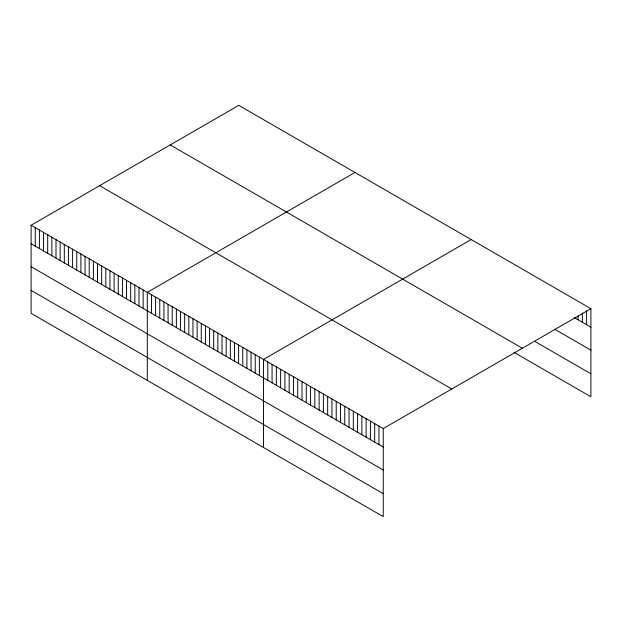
<?xml version="1.0" encoding="UTF-8"?>
<svg xmlns="http://www.w3.org/2000/svg" width="622" height="622" viewBox="0 0 622 622"><rect width="100%" height="100%" fill="white"/><g stroke="black" fill="none" stroke-linecap="round" stroke-linejoin="round"><path stroke-width="0.93" d="M31.1 225.25L383.245 428.558L383.245 516.641L31.1 313.325L31.1 225.25L238.755 105.359L590.9 308.675L590.9 396.75L513.928 352.316M354.96 172.457L147.305 292.34L147.305 380.423M471.173 239.548L263.518 359.43L263.518 447.513M383.245 428.558L590.9 308.675M574.51 317.694L590.9 327.156M554.552 329.139L590.9 350.124M535.309 341.688L590.9 373.783M170.226 144.926L522.371 348.234M99.629 185.683L451.774 388.999M31.1 243.731L383.245 447.047M31.1 266.698L383.245 470.007M31.1 290.365L383.245 493.674M586.624 310.821L586.624 324.692M582.347 312.975L582.347 322.219M578.071 316.054L578.071 319.747M378.969 426.093L378.969 444.574M374.693 423.621L374.693 442.11M370.417 421.156L370.417 439.637M366.14 418.684L366.14 437.165M361.872 416.211L361.872 434.7M357.596 413.747L357.596 432.228M353.319 411.274L353.319 429.763M349.043 408.809L349.043 427.291M344.767 406.337L344.767 424.826M340.491 403.872L340.491 422.354M336.214 401.4L336.214 419.889M331.938 398.935L331.938 417.416M327.662 396.463L327.662 414.952M323.386 393.998L323.386 412.479M319.109 391.526L319.109 410.015M314.833 389.061L314.833 407.542M310.557 386.589L310.557 405.077M306.281 384.124L306.281 402.605M302.004 381.651L302.004 400.14M297.728 379.187L297.728 397.668M293.452 376.714L293.452 395.195M289.176 374.242L289.176 392.731M284.899 371.777L284.899 390.258M280.623 369.305L280.623 387.794M276.347 366.84L276.347 385.321M272.071 364.368L272.071 382.857M267.794 361.903L267.794 380.384M259.366 357.036L259.366 375.525M255.214 354.641L255.214 373.122M251.07 352.246L251.07 370.728M246.918 349.852L246.918 368.333M242.767 347.449L242.767 365.938M238.615 345.055L238.615 363.543M234.463 342.66L234.463 361.141M230.319 340.265L230.319 358.746M226.167 337.87L226.167 356.352M222.015 335.468L222.015 353.957M217.863 333.073L217.863 351.562M213.711 330.679L213.711 349.167M209.567 328.284L209.567 346.765M205.415 325.889L205.415 344.37M201.264 323.487L201.264 341.976M197.112 321.092L197.112 339.581M192.96 318.697L192.96 337.186M188.816 316.303L188.816 334.784M184.664 313.908L184.664 332.389M180.512 311.513L180.512 329.994M176.36 309.111L176.36 327.6M172.208 306.716L172.208 325.205M168.064 304.321L168.064 322.802M163.913 301.927L163.913 320.408M159.761 299.532L159.761 318.013M155.609 297.129L155.609 315.618M151.457 294.735L151.457 313.224M143.161 289.945L143.161 308.426M139.009 287.551L139.009 306.032M134.857 285.148L134.857 303.637M130.706 282.753L130.706 301.242M126.554 280.359L126.554 298.848M122.41 277.964L122.41 296.445M118.258 275.569L118.258 294.05M114.106 273.175L114.106 291.656M109.954 270.772L109.954 289.261M105.802 268.377L105.802 286.866M101.658 265.983L101.658 284.464M97.506 263.588L97.506 282.069M93.354 261.193L93.354 279.675M89.203 258.791L89.203 277.28M85.051 256.396L85.051 274.885M80.907 254.001L80.907 272.483M76.755 251.607L76.755 270.088M72.603 249.212L72.603 267.693M68.451 246.81L68.451 265.299M64.299 244.415L64.299 262.904M60.155 242.02L60.155 260.509M56.003 239.625L56.003 258.107M51.851 237.231L51.851 255.712M47.7 234.836L47.7 253.317M43.548 232.434L43.548 250.923M39.404 230.039L39.404 248.528M35.252 227.644L35.252 246.125"/></g></svg>
